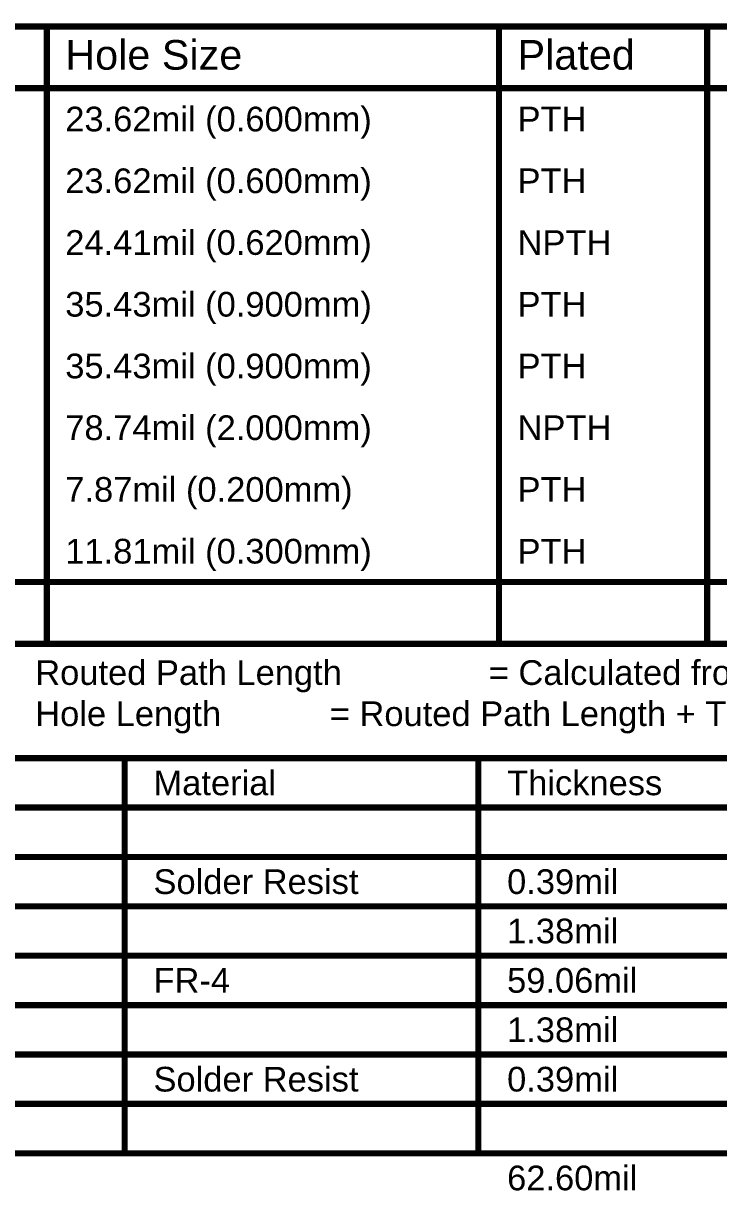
# Model space of a CAD drawing. Header units: inches. Extents: x -0.2 to 17.4, y -0.2 to 2.6.
# Drawn here: x 3.365 to 5.056, y -0.214 to 2.622 of the extents above; entities that cross this region are included whole.
import ezdxf

# ---------------------------------------------------------------- set-up
doc = ezdxf.new("R2010")
doc.units = ezdxf.units.IN
doc.header["$MEASUREMENT"] = 0
doc.layers.add('Drill Drawing', color=1, linetype='Continuous')
doc.layers.add('Fabrication', color=76, linetype='Continuous')
doc.styles.add('Arial', font='', dxfattribs={"height": 0.2})
doc.styles.get('Arial').set_extended_font_data('Arial')

msp = doc.modelspace()

# ---------------------------------------------------------------- linework, layer by layer
at = {"layer": 'Drill Drawing'}
for points in [[(2.2715, 2.6149, 0.015, 0.015, 0), (17.3492, 2.6149, 0.015, 0.015, 0)], [(3.4222, 1.1149, 0.015, 0.015, 0), (3.4222, 2.6149, 0.015, 0.015, 0)], [(4.5219, 1.1149, 0.015, 0.015, 0), (4.5219, 2.6149, 0.015, 0.015, 0)], [(5.0278, 1.1149, 0.015, 0.015, 0), (5.0278, 2.6149, 0.015, 0.015, 0)], [(2.2715, 2.4649, 0.015, 0.015, 0), (17.3492, 2.4649, 0.015, 0.015, 0)], [(2.2715, 1.2649, 0.015, 0.015, 0), (17.3492, 1.2649, 0.015, 0.015, 0)], [(2.2715, 1.1149, 0.015, 0.015, 0), (17.3492, 1.1149, 0.015, 0.015, 0)]]:
    msp.add_lwpolyline(points, format="xyseb", dxfattribs=at)
for points in [[(3.4185, 2.6149, 0.0075, 0.0075, 1), (3.426, 2.6149, 0.0075, 0.0075, 1)], [(4.5181, 2.6149, 0.0075, 0.0075, 1), (4.5256, 2.6149, 0.0075, 0.0075, 1)], [(5.024, 2.6149, 0.0075, 0.0075, 1), (5.0315, 2.6149, 0.0075, 0.0075, 1)], [(3.4185, 1.1149, 0.0075, 0.0075, 1), (3.426, 1.1149, 0.0075, 0.0075, 1)], [(4.5181, 1.1149, 0.0075, 0.0075, 1), (4.5256, 1.1149, 0.0075, 0.0075, 1)], [(5.024, 1.1149, 0.0075, 0.0075, 1), (5.0315, 1.1149, 0.0075, 0.0075, 1)]]:
    msp.add_lwpolyline(points, format="xyseb", close=True, dxfattribs=at)
at = {"layer": 'Fabrication'}
for points in [[(2.2721, 0.837, 0.015, 0.015, 0), (6.8109, 0.837, 0.015, 0.015, 0)], [(3.6117, -0.123, 0.015, 0.015, 0), (3.6117, 0.837, 0.015, 0.015, 0)], [(4.4715, -0.123, 0.015, 0.015, 0), (4.4715, 0.837, 0.015, 0.015, 0)], [(2.2721, 0.717, 0.015, 0.015, 0), (6.8109, 0.717, 0.015, 0.015, 0)], [(2.682, 0.597, 0.015, 0.015, 0), (3.6117, 0.597, 0.015, 0.015, 0)], [(3.6117, 0.597, 0.015, 0.015, 0), (4.4715, 0.597, 0.015, 0.015, 0)], [(4.4715, 0.597, 0.015, 0.015, 0), (5.1213, 0.597, 0.015, 0.015, 0)], [(2.682, 0.477, 0.015, 0.015, 0), (3.6117, 0.477, 0.015, 0.015, 0)], [(3.6117, 0.477, 0.015, 0.015, 0), (4.4715, 0.477, 0.015, 0.015, 0)], [(4.4715, 0.477, 0.015, 0.015, 0), (5.1213, 0.477, 0.015, 0.015, 0)], [(2.682, 0.357, 0.015, 0.015, 0), (3.6117, 0.357, 0.015, 0.015, 0)], [(3.6117, 0.357, 0.015, 0.015, 0), (4.4715, 0.357, 0.015, 0.015, 0)], [(4.4715, 0.357, 0.015, 0.015, 0), (5.1213, 0.357, 0.015, 0.015, 0)], [(2.682, 0.237, 0.015, 0.015, 0), (3.6117, 0.237, 0.015, 0.015, 0)], [(3.6117, 0.237, 0.015, 0.015, 0), (4.4715, 0.237, 0.015, 0.015, 0)], [(4.4715, 0.237, 0.015, 0.015, 0), (5.1213, 0.237, 0.015, 0.015, 0)], [(2.682, 0.117, 0.015, 0.015, 0), (3.6117, 0.117, 0.015, 0.015, 0)], [(3.6117, 0.117, 0.015, 0.015, 0), (4.4715, 0.117, 0.015, 0.015, 0)], [(4.4715, 0.117, 0.015, 0.015, 0), (5.1213, 0.117, 0.015, 0.015, 0)], [(2.682, -0.003, 0.015, 0.015, 0), (3.6117, -0.003, 0.015, 0.015, 0)], [(3.6117, -0.003, 0.015, 0.015, 0), (4.4715, -0.003, 0.015, 0.015, 0)], [(4.4715, -0.003, 0.015, 0.015, 0), (5.1213, -0.003, 0.015, 0.015, 0)], [(2.682, -0.123, 0.015, 0.015, 0), (3.6117, -0.123, 0.015, 0.015, 0)], [(3.6117, -0.123, 0.015, 0.015, 0), (4.4715, -0.123, 0.015, 0.015, 0)], [(4.4715, -0.123, 0.015, 0.015, 0), (5.1213, -0.123, 0.015, 0.015, 0)]]:
    msp.add_lwpolyline(points, format="xyseb", dxfattribs=at)
for points in [[(3.608, 0.837, 0.0075, 0.0075, 1), (3.6155, 0.837, 0.0075, 0.0075, 1)], [(4.4678, 0.837, 0.0075, 0.0075, 1), (4.4753, 0.837, 0.0075, 0.0075, 1)], [(3.608, 0.597, 0.0075, 0.0075, 1), (3.6155, 0.597, 0.0075, 0.0075, 1)], [(3.608, 0.597, 0.0075, 0.0075, 1), (3.6155, 0.597, 0.0075, 0.0075, 1)], [(4.4678, 0.597, 0.0075, 0.0075, 1), (4.4753, 0.597, 0.0075, 0.0075, 1)], [(4.4678, 0.597, 0.0075, 0.0075, 1), (4.4753, 0.597, 0.0075, 0.0075, 1)], [(3.608, 0.477, 0.0075, 0.0075, 1), (3.6155, 0.477, 0.0075, 0.0075, 1)], [(3.608, 0.477, 0.0075, 0.0075, 1), (3.6155, 0.477, 0.0075, 0.0075, 1)], [(4.4678, 0.477, 0.0075, 0.0075, 1), (4.4753, 0.477, 0.0075, 0.0075, 1)], [(4.4678, 0.477, 0.0075, 0.0075, 1), (4.4753, 0.477, 0.0075, 0.0075, 1)], [(3.608, 0.357, 0.0075, 0.0075, 1), (3.6155, 0.357, 0.0075, 0.0075, 1)], [(3.608, 0.357, 0.0075, 0.0075, 1), (3.6155, 0.357, 0.0075, 0.0075, 1)], [(4.4678, 0.357, 0.0075, 0.0075, 1), (4.4753, 0.357, 0.0075, 0.0075, 1)], [(4.4678, 0.357, 0.0075, 0.0075, 1), (4.4753, 0.357, 0.0075, 0.0075, 1)], [(3.608, 0.237, 0.0075, 0.0075, 1), (3.6155, 0.237, 0.0075, 0.0075, 1)], [(3.608, 0.237, 0.0075, 0.0075, 1), (3.6155, 0.237, 0.0075, 0.0075, 1)], [(4.4678, 0.237, 0.0075, 0.0075, 1), (4.4753, 0.237, 0.0075, 0.0075, 1)], [(4.4678, 0.237, 0.0075, 0.0075, 1), (4.4753, 0.237, 0.0075, 0.0075, 1)], [(3.608, 0.117, 0.0075, 0.0075, 1), (3.6155, 0.117, 0.0075, 0.0075, 1)], [(3.608, 0.117, 0.0075, 0.0075, 1), (3.6155, 0.117, 0.0075, 0.0075, 1)], [(4.4678, 0.117, 0.0075, 0.0075, 1), (4.4753, 0.117, 0.0075, 0.0075, 1)], [(4.4678, 0.117, 0.0075, 0.0075, 1), (4.4753, 0.117, 0.0075, 0.0075, 1)], [(3.608, -0.003, 0.0075, 0.0075, 1), (3.6155, -0.003, 0.0075, 0.0075, 1)], [(3.608, -0.003, 0.0075, 0.0075, 1), (3.6155, -0.003, 0.0075, 0.0075, 1)], [(4.4678, -0.003, 0.0075, 0.0075, 1), (4.4753, -0.003, 0.0075, 0.0075, 1)], [(4.4678, -0.003, 0.0075, 0.0075, 1), (4.4753, -0.003, 0.0075, 0.0075, 1)], [(3.608, -0.123, 0.0075, 0.0075, 1), (3.6155, -0.123, 0.0075, 0.0075, 1)], [(3.608, -0.123, 0.0075, 0.0075, 1), (3.6155, -0.123, 0.0075, 0.0075, 1)], [(3.608, -0.123, 0.0075, 0.0075, 1), (3.6155, -0.123, 0.0075, 0.0075, 1)], [(4.4678, -0.123, 0.0075, 0.0075, 1), (4.4753, -0.123, 0.0075, 0.0075, 1)], [(4.4678, -0.123, 0.0075, 0.0075, 1), (4.4753, -0.123, 0.0075, 0.0075, 1)], [(4.4678, -0.123, 0.0075, 0.0075, 1), (4.4753, -0.123, 0.0075, 0.0075, 1)]]:
    msp.add_lwpolyline(points, format="xyseb", close=True, dxfattribs=at)

# ---------------------------------------------------------------- texts
at = {"layer": 'Drill Drawing', "style": 'Arial'}
for s, height, p in [('Hole Size', 0.072, (3.4672, 2.5099)), ('Plated', 0.072, (4.5669, 2.5099)), ('23.62mil (0.600mm)', 0.06, (3.4672, 2.3599)), ('PTH', 0.06, (4.5669, 2.3599)), ('23.62mil (0.600mm)', 0.06, (3.4672, 2.2099)), ('PTH', 0.06, (4.5669, 2.2099)), ('24.41mil (0.620mm)', 0.06, (3.4672, 2.0599)), ('NPTH', 0.06, (4.5669, 2.0599)), ('35.43mil (0.900mm)', 0.06, (3.4672, 1.9099)), ('PTH', 0.06, (4.5669, 1.9099)), ('35.43mil (0.900mm)', 0.06, (3.4672, 1.7599)), ('PTH', 0.06, (4.5669, 1.7599)), ('78.74mil (2.000mm)', 0.06, (3.4672, 1.6099)), ('NPTH', 0.06, (4.5669, 1.6099)), ('7.87mil (0.200mm)', 0.06, (3.4672, 1.4599)), ('PTH', 0.06, (4.5669, 1.4599)), ('11.81mil (0.300mm)', 0.06, (3.4672, 1.3099)), ('PTH', 0.06, (4.5669, 1.3099)), ('Routed Path Length', 0.06, (3.3942, 1.015)), ('= Calculated from tool start centre position to tool end centre position.', 0.06, (4.4969, 1.015)), ('Hole Length', 0.06, (3.3942, 0.915)), (' = Routed Path Length + Tool Size = Slot length as defined in the PCB layout', 0.06, (4.087, 0.915))]:
    msp.add_text(s, height=height, dxfattribs=at).set_placement(p)
at = {"layer": 'Fabrication', "style": 'Arial'}
for s, p in [('Material', (3.6817, 0.747)), ('Thickness', (4.5415, 0.747)), ('Solder Resist', (3.6817, 0.507)), ('0.39mil', (4.5415, 0.507)), ('1.38mil', (4.5415, 0.387)), ('FR-4', (3.6817, 0.267)), ('59.06mil', (4.5415, 0.267)), ('1.38mil', (4.5415, 0.147)), ('Solder Resist', (3.6817, 0.027)), ('0.39mil', (4.5415, 0.027)), ('62.60mil', (4.5415, -0.213))]:
    msp.add_text(s, height=0.06, dxfattribs=at).set_placement(p)

doc.saveas('drawing.dxf')
